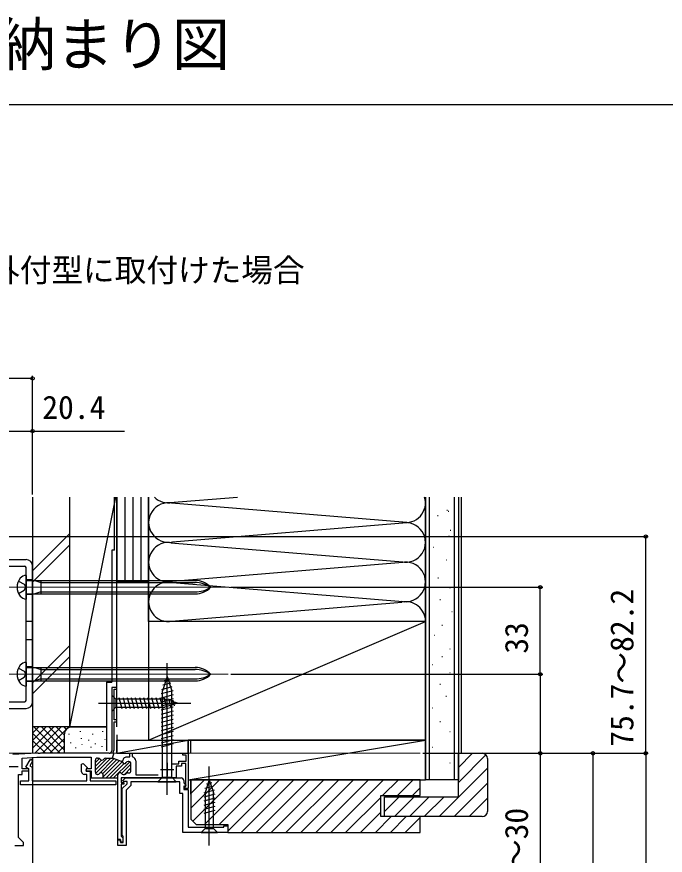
# Model space of a CAD drawing. Units: millimetres on the paper. Extents: x -525 to 525, y -784 to 780.
# Drawn here: x -209.8 to 36.1, y 461.6 to 779.5 of the extents above; entities that cross this region are included whole.
import ezdxf
from ezdxf.enums import TextEntityAlignment as Align

# ---------------------------------------------------------------- set-up
doc = ezdxf.new("R2010")
doc.units = ezdxf.units.MM
for name, color, linetype in [('0-2_USER1', 3, 'Continuous'), ('0-3_YKK_11', 7, 'Continuous'), ('0-6_YKK_13', 4, 'Continuous'), ('0-8_YKK_D', 6, 'Continuous'), ('0-9_YKK_ZWAK', 7, 'Continuous'), ('0-A_YSS_K', 3, 'Continuous')]:
    doc.layers.add(name, color=color, linetype=linetype)
doc.layers.add('0-5_YKK_12', color=2, linetype='Continuous', lineweight=18)
doc.styles.add('ＭＳ ゴシック', font='')
doc.styles.get('ＭＳ ゴシック').set_extended_font_data('MS Gothic')

msp = doc.modelspace()

# ---------------------------------------------------------------- linework, layer by layer
at = {"layer": '0-3_YKK_11'}
for p, q in [((-201.575, 500.08), (-201.758, 500.2)), ((-174.8, 500.2), (-200.842, 500.2)), ((-175.511, 498.4), (-180, 493.911)), ((-178.461, 498.278), (-180, 496.739)), ((-177.7, 497.625), (-180, 495.325)), ((-180, 493), (-180, 497.6)), ((-174.096, 498.4), (-179.894, 492.602)), ((-179.2, 498.4), (-178.886, 498.4)), ((-172.873, 498.21), (-178.859, 492.223)), ((-171.836, 497.832), (-177.172, 492.496)), ((-177, 491.254), (-170.799, 497.455)), ((-176.114, 498.4), (-173.537, 498.4)), ((-169.853, 496.986), (-175.94, 490.9)), ((-169.117, 496.308), (-174.525, 490.9)), ((-173.263, 498.352), (-170.204, 497.238)), ((-166.979, 497.032), (-173.111, 490.9)), ((-166.5, 496.097), (-170.085, 492.512)), ((-168.954, 498.593), (-168.585, 498.737)), ((-167.3, 497.1), (-167.614, 497.1)), ((-166.5, 493.6), (-166.5, 496.3)), ((-152.8, 496.6), (-152.8, 491.6)), ((-214.3, 495.2), (-209.3, 495.2)), ((-166.5, 494.683), (-168.983, 492.2)), ((-155.3, 494.1), (-150.3, 494.1)), ((-179.049, 492.2), (-179.2, 492.2)), ((-177.3, 490.9), (-171.5, 490.9)), ((-171.5, 491.097), (-171.697, 490.9)), ((-169.451, 492.2), (-169, 492.2)), ((-168.624, 490.9), (-147.5, 490.9)), ((-167.751, 492.8), (-167.3, 492.8)), ((-153.075, 491.02), (-153.258, 490.9)), ((-152.525, 491.02), (-153.075, 491.02)), ((-152.342, 490.9), (-152.525, 491.02))]:
    msp.add_line(p, q, dxfattribs=at)
for points in [[(-173.263, 498.352), (-173.529, 498.449), (-172.948, 500.046), (-173.371, 500.2), (-172.9, 501.494), (-172.9, 512.2), (-171.8, 512.2), (-171.8, 512.9), (-172.9, 512.9), (-172.9, 524.5), (-171.8, 524.5), (-171.8, 525.2), (-173.8, 525.2), (-173.8, 501.2)], [(-201.758, 500.2), (-202.178, 500.2), (-211.342, 499.72)], [(-200.842, 500.2), (-201.025, 500.08), (-201.575, 500.08)], [(-168.585, 498.737), (-168.318, 498.9), (-166.9, 498.9), (-166.9, 500.2), (-166.1, 500.2), (-166.1, 499.133), (-165.879, 498.843)], [(-151.25, 496.2), (-148.3, 496.2), (-148.3, 497.2), (-145.6, 497.2), (-145.6, 499.5), (-146.8, 499.5), (-146.8, 500.2), (-144.8, 500.2), (-144.8, 486.8), (-146.3, 486.8), (-146.3, 487.2), (-146, 487.5), (-145.7, 487.8), (-145.7, 496.3), (-147.4, 496.3), (-147.4, 495.3), (-149.4, 495.3), (-149.4, 490.9), (-152.342, 490.9)], [(-210.5, 465.2), (-207.3, 465.2), (-207.3, 466.4), (-209.2, 468.3), (-209.2, 492.198), (-207.8, 492.198), (-207.8, 493.6), (-205.2, 493.6), (-205.2, 494.3), (-207.8, 494.3), (-207.8, 498.403), (-202.139, 498.7), (-181.6, 498.7), (-181.6, 494.3), (-183.5, 494.3), (-183.5, 493.6), (-181.6, 493.6), (-181.6, 490.9), (-177, 490.9), (-177, 492)], [(-172.3, 488.3), (-208.4, 488.3), (-208.4, 489.8), (-205.2, 489.8), (-205.2, 494.239), (-206.383, 494.922), (-204.75, 497.75), (-204.317, 498), (-203.884, 497.25), (-204.917, 495.461), (-204, 494.931), (-204, 489.8), (-183.2, 489.8), (-183.2, 492.2), (-184.2, 492.2)], [(-185.2, 493.2), (-185.2, 496.038), (-184.583, 496.294), (-183.075, 494.787), (-183.679, 493.74), (-183.483, 493.4), (-182, 493.4), (-182, 489.8), (-172.3, 489.8), (-172.3, 488.3)], [(-170.204, 497.238), (-169.677, 497.046), (-169.095, 498.644), (-168.955, 498.593)], [(-164.7, 497.3), (-164.7, 492), (-156.137, 492)], [(-153.258, 490.9), (-170.2, 490.9), (-170.2, 489.2), (-169.2, 489.2), (-169.2, 488.5), (-170.2, 488.5), (-170.2, 468.8), (-169.9, 468.5), (-169.6, 468.2), (-169.6, 466.5), (-170.5, 466.5), (-170.5, 467.5), (-171.5, 467.5), (-171.5, 490.9), (-171.5, 492)], [(-146.5, 489.9), (-146.5, 489.024), (-145.664, 488.188), (-145.824, 487.8), (-146.5, 487.8), (-146.5, 486.5), (-144.8, 486.5), (-144.8, 472.2), (-131.3, 472.2), (-131.3, 472.699), (-129.8, 472.699), (-129.8, 470.2), (-146.8, 470.2), (-146.8, 485), (-148, 485), (-148, 489.4), (-166.5, 489.4), (-166.5, 487.979), (-168.3, 486.179), (-168.3, 465.2), (-171.5, 465.2), (-171.5, 467.4), (-170.5, 467.4), (-170.5, 466.4), (-169.4, 466.4), (-169.4, 468.6), (-169.6, 468.883), (-169.8, 469.166), (-169.8, 486.8), (-168, 488.6), (-168, 489.5), (-169.476, 489.5), (-169.636, 489.888), (-168.624, 490.9)]]:
    msp.add_lwpolyline(points, dxfattribs=at)
for centre, radius, start, end in [((-174.8, 501.2), 1, 270, 0), ((-179.2, 497.6), 0.8, 89.99998, 180.00002), ((-178.886, 497.6), 0.8, 30.00001, 89.99998), ((-177.5, 498.4), 0.8, 210.00003, 329.99905), ((-176.114, 497.6), 0.8, 89.99998, 150.00001), ((-173.537, 497.6), 0.8, 69.99997, 89.99998), ((-170.478, 496.487), 0.8, 22.53987, 69.99997), ((-169, 497.1), 0.8, 202.53989, 329.99997), ((-167.614, 496.3), 0.8, 89.99998, 150.00001), ((-167.3, 496.3), 0.8, 0, 89.99998), ((-166.3, 497.3), 1.6, 0, 74.74246), ((-184.2, 493.2), 1, 180.00001, 269.99999), ((-179.2, 493), 0.8, 180.00002, 270), ((-167.3, 493.6), 0.8, 270, 0), ((-179.049, 493), 0.8, 270, 321.31783), ((-177.8, 492), 0.8, 0.00017, 141.31781), ((-170.7, 492), 0.8, 38.68221, 180.00002), ((-169.451, 493), 0.8, 218.68218, 270), ((-169, 493), 0.8, 270, 321.31783), ((-167.751, 492), 0.8, 89.99998, 141.31786), ((-147.5, 489.9), 1, 0.00001, 89.99999)]:
    msp.add_arc(centre, radius, start, end, dxfattribs=at)
at = {"layer": '0-5_YKK_12'}
for p, q in [((-217.861, 563.2), (-129.691, 563.2)), ((-217.861, 530.2), (-129.691, 530.2)), ((-514.54, 500.2), (-56.8, 500.2))]:
    msp.add_line(p, q, dxfattribs=at)
at = {"layer": '0-6_YKK_13'}
for p, q in [((-226.3, 573.7), (-206.3, 573.7)), ((-226.8, 571.2), (-206.8, 571.2)), ((-206.3, 520.2), (-206.3, 570.7)), ((-203.8, 519.7), (-203.8, 571.2)), ((-206.3, 567.7), (-206.3, 558.7)), ((-203.8, 565.95), (-206.3, 565.95)), ((-206, 565.75), (-142.156, 565.75)), ((-202.9, 565.75), (-200.7, 565)), ((-200.7, 565.75), (-200.7, 560.65)), ((-200.7, 565), (-142.156, 565)), ((-203.8, 560.45), (-206.3, 560.45)), ((-206, 560.65), (-142.156, 560.65)), ((-200.7, 561.4), (-202.9, 560.65)), ((-200.7, 561.4), (-142.156, 561.4)), ((-203.8, 550.2), (-206.3, 550.2)), ((-203.8, 543.2), (-206.3, 543.2)), ((-206.3, 534.7), (-206.3, 525.7)), ((-152.799, 484.4), (-152.799, 534.4)), ((-203.8, 532.95), (-206.3, 532.95)), ((-206, 532.75), (-142.156, 532.75)), ((-202.9, 532.75), (-200.7, 532)), ((-200.7, 532.75), (-200.7, 527.65)), ((-200.7, 532), (-142.156, 532)), ((-200.7, 528.4), (-202.9, 527.65)), ((-200.7, 528.4), (-142.156, 528.4)), ((-152.799, 529.4), (-154.549, 523.85)), ((-151.861, 528.254), (-153.91, 527.704)), ((-152.799, 529.4), (-151.049, 523.85)), ((-203.8, 527.45), (-206.3, 527.45)), ((-206, 527.65), (-142.156, 527.65)), ((-150.958, 525.39), (-154.98, 524.312)), ((-151.409, 526.822), (-154.445, 526.008)), ((-173.8, 522.3), (-173.8, 516.1)), ((-173.8, 522.3), (-172.25, 520.75)), ((-150.506, 523.958), (-155.099, 522.727)), ((-150.499, 522.407), (-155.099, 521.174)), ((-154.549, 491.15), (-154.549, 523.85)), ((-151.049, 491.15), (-151.049, 523.85)), ((-220.357, 519.7), (-206.8, 519.7)), ((-178.8, 519.2), (-143.8, 519.2)), ((-153.716, 520.75), (-172.25, 520.75)), ((-172.25, 520.75), (-172.25, 517.65)), ((-169.824, 517.1), (-170.949, 521.3)), ((-168.271, 517.1), (-169.396, 521.3)), ((-166.718, 517.1), (-167.843, 521.3)), ((-165.165, 517.1), (-166.29, 521.3)), ((-163.612, 517.1), (-164.737, 521.3)), ((-162.059, 517.1), (-163.184, 521.3)), ((-160.506, 517.1), (-161.631, 521.3)), ((-158.953, 517.1), (-160.079, 521.3)), ((-157.4, 517.1), (-158.526, 521.3)), ((-155.847, 517.1), (-156.973, 521.3)), ((-154.294, 517.1), (-155.42, 521.3)), ((-150.499, 520.854), (-155.099, 519.621)), ((-150.499, 519.301), (-155.099, 518.068)), ((-152.811, 517.358), (-153.867, 521.3)), ((-148.8, 519.2), (-153.716, 520.75)), ((-148.8, 519.2), (-153.716, 517.65)), ((-151.379, 517.81), (-152.192, 520.846)), ((-149.947, 518.261), (-150.496, 520.311)), ((-220.068, 517.2), (-206.3, 517.2)), ((-173.8, 516.1), (-172.25, 517.65)), ((-172.25, 517.65), (-153.716, 517.65)), ((-150.499, 517.748), (-155.099, 516.516)), ((-150.499, 516.195), (-155.099, 514.963)), ((-150.499, 514.642), (-155.099, 513.41)), ((-150.499, 513.089), (-155.099, 511.857)), ((-150.499, 511.536), (-155.099, 510.304)), ((-150.499, 509.984), (-155.099, 508.751)), ((-150.499, 508.431), (-155.099, 507.198)), ((-150.499, 506.878), (-155.099, 505.645)), ((-150.499, 505.325), (-155.099, 504.092)), ((-150.499, 503.772), (-155.099, 502.539)), ((-136.8, 465.2), (-136.8, 495.2)), ((-156.299, 489.4), (-154.549, 491.15)), ((-154.549, 491.15), (-151.049, 491.15)), ((-149.299, 489.4), (-151.049, 491.15)), ((-136.8, 490.2), (-138.35, 485.284)), ((-136.8, 490.2), (-135.25, 485.284)), ((-156.299, 489.4), (-149.299, 489.4)), ((-135.41, 487.621), (-138.446, 486.808)), ((-135.861, 489.053), (-137.911, 488.504)), ((-134.958, 486.189), (-138.9, 485.133)), ((-134.7, 484.706), (-138.9, 483.58)), ((-138.35, 485.284), (-138.35, 471.75)), ((-135.25, 471.75), (-135.25, 485.284)), ((-134.7, 483.153), (-138.9, 482.027)), ((-134.7, 481.6), (-138.9, 480.474)), ((-134.7, 480.047), (-138.9, 478.921)), ((-134.7, 478.494), (-138.9, 477.369)), ((-139.9, 470.2), (-138.35, 471.75)), ((-138.35, 471.75), (-135.25, 471.75)), ((-133.7, 470.2), (-135.25, 471.75)), ((-139.9, 470.2), (-133.7, 470.2))]:
    msp.add_line(p, q, dxfattribs=at)
for points in [[(-209.162, 565.55), (-206.943, 564.345), (-206.334, 563.2)], [(-209.162, 560.85), (-206.943, 562.055), (-206.334, 563.2)], [(-209.162, 532.55), (-206.943, 531.345), (-206.334, 530.2)], [(-209.162, 527.85), (-206.943, 529.055), (-206.334, 530.2)]]:
    msp.add_lwpolyline(points, dxfattribs=at)
for centre, radius, start, end in [((-206.3, 571.2), 2.5, 0, 90), ((-206.8, 570.7), 0.5, 0, 90), ((-204.3, 563.2), 5.4, 141.23328, 218.76672), ((-206.171, 564.703), 3, 92.45904, 141.23328), ((-206, 566.05), 0.3, 180, 270), ((-142.156, 557.75), 8, 42.9414, 90), ((-142.156, 554.573), 10.427, 55.82978, 90), ((-142.156, 568.65), 8, 270, 317.0586), ((-142.156, 571.827), 10.427, 270, 304.17022), ((-206.171, 561.697), 3, 218.76672, 267.54096), ((-206, 560.35), 0.3, 90, 180), ((-206.171, 531.703), 3, 92.45904, 141.23328), ((-204.3, 530.2), 5.4, 141.23328, 218.76672), ((-206, 533.05), 0.3, 180, 270), ((-142.156, 524.75), 8, 42.9414, 90), ((-142.156, 521.573), 10.427, 55.82978, 90), ((-142.156, 535.65), 8, 270, 317.0586), ((-142.156, 538.827), 10.427, 270, 304.17022), ((-206.171, 528.697), 3, 218.76672, 267.54096), ((-206, 527.35), 0.3, 90, 180), ((-206.8, 520.2), 0.5, 270, 0), ((-206.3, 519.7), 2.5, 270, 0)]:
    msp.add_arc(centre, radius, start, end, dxfattribs=at)
at = {"layer": '0-8_YKK_D'}
for p, q in [((-203.8, 642.4), (-310.2, 642.4)), ((-203.8, 598.4), (-203.8, 643.4)), ((-203.8, 598.4), (-203.8, 623.4)), ((-225.6, 582.4), (29.7, 582.4)), ((28.7, 500.2), (28.7, 582.4)), ((-128.691, 563.2), (-10.3, 563.2)), ((-11.3, 530.2), (-11.3, 563.2)), ((-128.691, 530.2), (-10.3, 530.2)), ((-128.691, 530.2), (-10.3, 530.2)), ((-55.8, 500.2), (29.7, 500.2)), ((-55.8, 500.2), (9.7, 500.2)), ((-55.8, 500.2), (-10.3, 500.2)), ((-55.8, 500.2), (29.7, 500.2)), ((8.7, 500.2), (8.7, 310.2)), ((28.7, 500.2), (28.7, 270.2))]:
    msp.add_line(p, q, dxfattribs=at)
for points in [[(-224.2, 622.4), (-203.8, 622.4), (-168.955, 622.4)], [(-11.3, 530.2), (-11.3, 500.2), (-11.3, 430.514)]]:
    msp.add_lwpolyline(points, dxfattribs=at)
for centre in [(-203.8, 642.4), (-203.8, 622.4), (28.7, 582.4), (-11.3, 563.2), (-11.3, 530.2), (-11.3, 530.2), (-11.3, 500.2), (8.7, 500.2), (28.7, 500.2), (28.7, 500.2)]:
    msp.add_circle(centre, 0.637, dxfattribs=at)
at = {"layer": '0-9_YKK_ZWAK'}
msp.add_line((525, 746.2), (-525, 746.2), dxfattribs=at)
at = {"layer": '0-A_YSS_K'}
for p, q in [((-203.8, 597.4), (-203.8, 500.2)), ((-189.8, 597.4), (-189.8, 510.2)), ((-189.8, 597.4), (-189.8, 510.2)), ((-172.8, 577.2), (-172.8, 597.4)), ((-171.8, 510.2), (-171.8, 597.4)), ((-171.8, 597.4), (-171.8, 565.2)), ((-168.8, 597.4), (-168.8, 565.2)), ((-165.8, 597.4), (-165.8, 565.2)), ((-162.8, 597.4), (-162.8, 565.2)), ((-159.8, 550.199), (-159.8, 597.4)), ((-159.8, 597.4), (-159.8, 550.2)), ((-159.8, 565.2), (-159.8, 597.4)), ((-61.919, 587.699), (-152.693, 595.2)), ((-151.768, 595.275), (-126.047, 597.4)), ((-54.8, 550.199), (-54.8, 597.4)), ((-54.8, 597.4), (-54.8, 490.2)), ((-54.8, 550.2), (-54.8, 597.4)), ((-53.3, 490.2), (-53.3, 597.4)), ((-43.8, 490.2), (-43.8, 597.4)), ((-41.3, 597.4), (-41.3, 500.199)), ((-46.72, 592.433), (-46.52, 592.433)), ((-46.217, 592.039), (-46.017, 592.039)), ((-50.218, 590.439), (-50.018, 590.439)), ((-150.735, 580.36), (-61.919, 587.699)), ((-203.8, 569.411), (-189.8, 583.411)), ((-48.618, 582.435), (-48.418, 582.435)), ((-45.974, 582.735), (-45.774, 582.735)), ((-45.416, 584.836), (-45.216, 584.836)), ((-203.769, 565.2), (-189.8, 579.169)), ((-151.355, 580.09), (-61.919, 572.699)), ((-173.8, 577.2), (-173.8, 527.2)), ((-172.8, 577.2), (-173.8, 577.2)), ((-51.819, 578.434), (-51.619, 578.434)), ((-61.919, 572.699), (-150.768, 565.357)), ((-47.017, 573.632), (-46.817, 573.632)), ((-50.077, 566.701), (-49.877, 566.701)), ((-159.8, 565.2), (-171.8, 565.2)), ((-150.768, 565.041), (-61.919, 557.699)), ((-45.601, 562.971), (-45.401, 562.971)), ((-152.606, 550.205), (-63.832, 557.541)), ((-49.331, 558.495), (-49.131, 558.495)), ((-44.855, 554.019), (-44.655, 554.019)), ((-159.8, 505.2), (-54.8, 550.2)), ((-48.585, 548.797), (-48.385, 548.797)), ((-51.569, 545.068), (-51.369, 545.068)), ((-189.8, 540.985), (-203.8, 526.985)), ((-45.601, 539.846), (-45.401, 539.846)), ((-203.8, 522.742), (-189.8, 536.742)), ((-48.585, 536.862), (-48.385, 536.862)), ((-52.315, 533.878), (-52.115, 533.878)), ((-45.601, 530.894), (-45.401, 530.894)), ((-175.8, 527.2), (-175.8, 501.2)), ((-175.778, 527.2), (-173.778, 527.2)), ((-49.331, 526.418), (-49.131, 526.418)), ((-47.093, 521.942), (-46.893, 521.942)), ((-188.571, 519.707), (-188.571, 519.707)), ((-52.315, 517.466), (-52.115, 517.466)), ((-49.331, 512.244), (-49.131, 512.244)), ((-188.8, 510.2), (-203.8, 510.2)), ((-203.8, 502.171), (-195.771, 510.2)), ((-203.785, 505.014), (-198.599, 510.2)), ((-203.785, 507.842), (-201.427, 510.2)), ((-203.315, 510.2), (-193.315, 500.2)), ((-202.942, 500.2), (-192.942, 510.2)), ((-189.8, 510.2), (-201.8, 510.2)), ((-200.486, 510.2), (-191.8, 501.514)), ((-200.114, 500.2), (-190.114, 510.2)), ((-197.658, 510.2), (-191.8, 504.342)), ((-194.829, 510.2), (-191.8, 507.171)), ((-192.001, 510.2), (-191.019, 509.218)), ((-189.173, 510.2), (-189.152, 510.179)), ((-175.8, 510.2), (-188.8, 510.2)), ((-203.8, 507.857), (-196.143, 500.2)), ((-197.285, 500.2), (-191.8, 505.685)), ((-191.8, 507.2), (-191.8, 500.2)), ((-189.972, 507.395), (-189.972, 507.595)), ((-185.633, 508.396), (-185.633, 508.596)), ((-185.299, 505.726), (-185.299, 505.926)), ((-180.959, 507.395), (-180.959, 507.595)), ((-177.118, 508.396), (-177.118, 508.596)), ((-171.8, 507.2), (-171.8, 503.663)), ((-45.601, 508.514), (-45.401, 508.514)), ((-203.8, 505.028), (-198.972, 500.2)), ((-194.457, 500.2), (-191.782, 502.875)), ((-189.305, 504.057), (-189.305, 504.257)), ((-184.965, 503.389), (-184.965, 503.589)), ((-182.506, 505.123), (-182.506, 505.323)), ((-181.545, 502.416), (-181.545, 502.616)), ((-179.958, 503.723), (-179.958, 503.923)), ((-177.451, 502.72), (-177.451, 502.92)), ((-176.286, 505.392), (-176.286, 505.592)), ((-171.8, 500.2), (-171.8, 505.2)), ((-171.8, 505.2), (-171.8, 500.2)), ((-171.8, 505.2), (-144.8, 505.2)), ((-171.8, 500.2), (-144.8, 505.2)), ((-144.8, 500.2), (-144.8, 505.2)), ((-144.8, 490.2), (-54.8, 505.2)), ((-143.8, 500.2), (-143.8, 505.2)), ((-52.315, 502.53), (-52.115, 502.53)), ((-187.474, 502.201), (-187.474, 502.401)), ((-171.8, 500.2), (-144.8, 500.2)), ((-49.331, 500.309), (-49.131, 500.309)), ((-36.928, 500.2), (-42.3, 494.828)), ((-31.871, 499.599), (-42.3, 489.171)), ((-203.8, 498.7), (-203.8, 292.946)), ((-45.601, 496.579), (-45.401, 496.579)), ((-31.3, 498.2), (-31.3, 478.2)), ((-31.3, 498.2), (-31.3, 478.2)), ((-31.3, 494.514), (-49.615, 476.199)), ((-143.8, 484.705), (-143.8, 490.2)), ((-143.8, 479.367), (-132.967, 490.2)), ((-143.8, 485.023), (-138.623, 490.2)), ((-143.055, 474.455), (-127.31, 490.2)), ((-138.653, 473.2), (-121.653, 490.2)), ((-132.996, 473.2), (-115.996, 490.2)), ((-129.8, 470.739), (-110.339, 490.2)), ((-124.682, 470.2), (-104.682, 490.2)), ((-119.025, 470.2), (-99.025, 490.2)), ((-113.369, 470.2), (-93.369, 490.2)), ((-107.712, 470.2), (-87.712, 490.2)), ((-102.055, 470.2), (-82.055, 490.2)), ((-96.398, 470.2), (-76.398, 490.2)), ((-90.741, 470.2), (-70.741, 490.2)), ((-71.084, 484.2), (-65.084, 490.2)), ((-65.427, 484.2), (-59.427, 490.2)), ((-59.771, 484.2), (-56.8, 487.171)), ((-31.3, 488.857), (-43.957, 476.2)), ((-85.084, 470.2), (-71.8, 483.484)), ((-64.741, 483.7), (-70.3, 478.141)), ((-59.085, 483.699), (-66.585, 476.199)), ((-53.428, 483.7), (-60.928, 476.199)), ((-47.771, 483.7), (-55.271, 476.199)), ((-38.3, 476.2), (-31.301, 483.199)), ((-79.427, 470.2), (-71.8, 477.827)), ((-73.771, 470.2), (-67.771, 476.2)), ((-68.114, 470.2), (-62.114, 476.2)), ((-62.457, 470.2), (-56.8, 475.857))]:
    msp.add_line(p, q, dxfattribs=at)
for points in [[(-172.36, 597.4), (-189.8, 510.2), (-175.8, 510.2)], [(-42.3, 597.4), (-42.3, 490.2), (-54.8, 490.2)], [(-33.3, 476.2), (-70.3, 476.2), (-70.3, 483.7), (-42.3, 483.7), (-42.3, 500.2), (-33.3, 500.2)], [(-33.3, 476.2), (-70.3, 476.2), (-70.3, 483.7), (-42.3, 483.7), (-42.3, 500.2), (-33.3, 500.2)]]:
    msp.add_lwpolyline(points, dxfattribs=at)
for points in [[(-54.8, 505.2), (-54.8, 550.2), (-159.8, 550.2), (-159.8, 505.2)], [(-144.8, 490.2), (-54.8, 490.2), (-54.8, 505.2), (-144.8, 505.2)], [(-56.8, 490.2), (-143.8, 490.2), (-143.8, 475.2), (-141.8, 473.2), (-129.8, 473.2), (-129.8, 470.2), (-56.8, 470.2), (-56.8, 476.2), (-71.8, 476.2), (-71.8, 484.2), (-56.8, 484.2)]]:
    msp.add_lwpolyline(points, close=True, dxfattribs=at)
for centre, radius, start, end in [((-152.3, 587.699), 7.5, 78.21668, 281.78379), ((-152.3, 602.699), 7.5, 224.95497, 281.78379), ((-62.3, 595.199), 7.5, 258.21646, 17.06456), ((-62.3, 580.199), 7.5, 258.21646, 101.78354), ((-152.3, 572.699), 7.5, 78.21668, 281.78379), ((-62.3, 565.199), 7.5, 258.21646, 101.78354), ((-152.3, 557.699), 7.5, 78.21668, 281.78379), ((-62.3, 550.199), 7.5, 0, 101.78354), ((-188.8, 507.2), 3, 90, 180), ((-33.3, 498.2), 2, 0, 89.99998), ((-33.3, 498.2), 2, 0, 89.99998), ((-33.3, 478.2), 2, 270, 0), ((-33.3, 478.2), 2, 270, 0)]:
    msp.add_arc(centre, radius, start, end, dxfattribs=at)

# ---------------------------------------------------------------- texts
at = {"layer": '0-2_USER1', "style": 'ＭＳ ゴシック'}
for s, height, p in [('洋風すだれ アウターシェード 納まり図', 16.13, (-525, 756.2)), ('●標準ブラケット 横並べ納まり 引違い窓 半外付型に取付けた場合', 8.798, (-466.636, 676.405))]:
    msp.add_text(s, height=height, dxfattribs=at).set_placement(p, align=Align.BOTTOM_LEFT)
at = {"layer": '0-8_YKK_D', "style": 'ＭＳ ゴシック'}
msp.add_text('20.4', height=8.798, dxfattribs=at).set_placement((-200.136, 624.4), align=Align.BOTTOM_LEFT)
for s, p in [('75.7～82.2', (26.7, 502.709)), ('33', (-13.3, 537.973)), ('23.5～30', (-13.3, 431.627))]:
    msp.add_text(s, height=8.798, rotation=90, dxfattribs=at).set_placement(p, align=Align.BOTTOM_LEFT)

doc.saveas('drawing.dxf')
